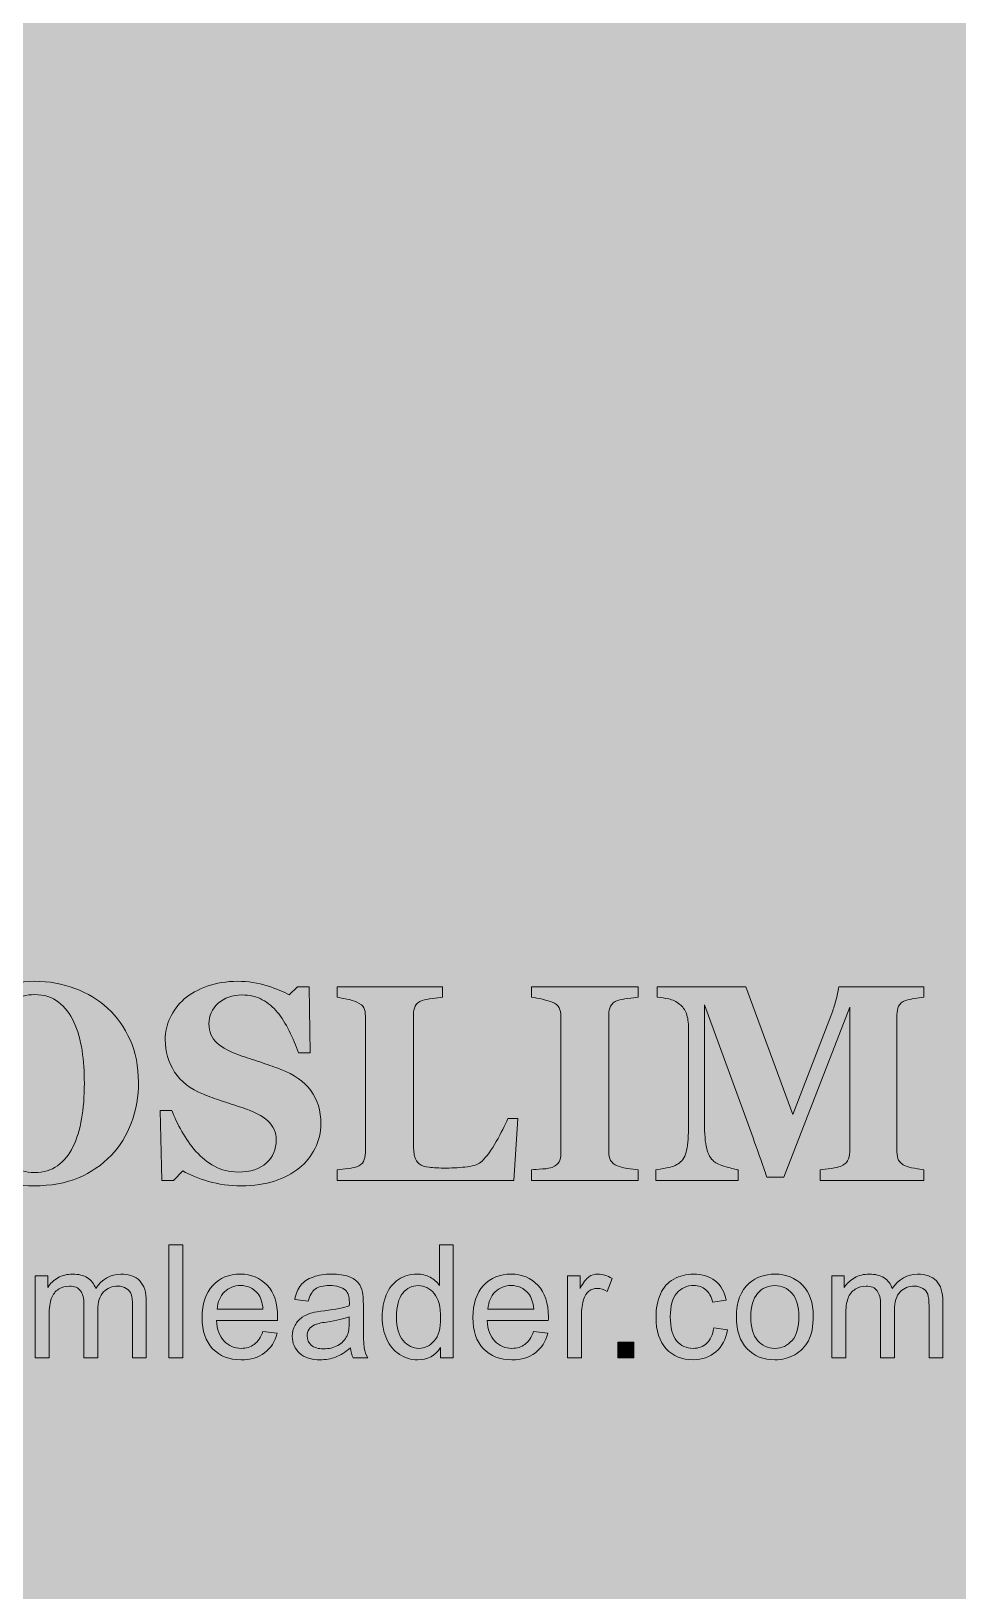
# Model space of a CAD drawing. Header units: inches. Extents: x -1481 to -429, y -1676 to -696.
# Drawn here: x -1419.31 to -1391.77, y -961.38 to -915.03 of the extents above; entities that cross this region are included whole.
import ezdxf

# ---------------------------------------------------------------- set-up
doc = ezdxf.new("R2010")
doc.units = ezdxf.units.IN
doc.header["$MEASUREMENT"] = 0
doc.layers.add('Layer 1', color=7, linetype='Continuous')

# ---------------------------------------------------------------- blocks, each defined once
blk = doc.blocks.new('block 419')
at = {"layer": 'Layer 1', "true_color": 0xffcb04}
h = blk.add_hatch(color=40, dxfattribs=at)
h.dxf.hatch_style = 2
h.paths.add_polyline_path([(-1415.219, -954.458), (-1415.219, -951.095), (-1414.806, -951.095), (-1414.806, -954.458)])
h = blk.add_hatch(color=40, dxfattribs=at)
h.dxf.hatch_style = 2
edge = h.paths.add_edge_path()
edge.add_spline(control_points=[(-1407.15, -954.458), (-1407.15, -954.458), (-1407.15, -954.15), (-1407.15, -954.15), (-1407.304, -954.392), (-1407.531, -954.513), (-1407.831, -954.513), (-1408.025, -954.513), (-1408.204, -954.459), (-1408.367, -954.352), (-1408.529, -954.245), (-1408.656, -954.095), (-1408.745, -953.904), (-1408.835, -953.712), (-1408.879, -953.491), (-1408.879, -953.242), (-1408.879, -952.999), (-1408.839, -952.778), (-1408.758, -952.58), (-1408.677, -952.382), (-1408.555, -952.231), (-1408.393, -952.125), (-1408.231, -952.02), (-1408.05, -951.967), (-1407.849, -951.967), (-1407.703, -951.967), (-1407.572, -951.998), (-1407.457, -952.06), (-1407.343, -952.122), (-1407.249, -952.202), (-1407.178, -952.302), (-1407.178, -952.302), (-1407.178, -951.095), (-1407.178, -951.095), (-1407.178, -951.095), (-1406.767, -951.095), (-1406.767, -951.095), (-1406.767, -951.095), (-1406.767, -954.458), (-1406.767, -954.458), (-1406.767, -954.458), (-1407.15, -954.458), (-1407.15, -954.458)], knot_values=[0, 0, 0, 0, 1, 1, 1, 2, 2, 2, 3, 3, 3, 4, 4, 4, 5, 5, 5, 6, 6, 6, 7, 7, 7, 8, 8, 8, 9, 9, 9, 10, 10, 10, 11, 11, 11, 12, 12, 12, 13, 13, 13, 14, 14, 14, 14], degree=3, periodic=1)
edge = h.paths.add_edge_path()
edge.add_spline(control_points=[(-1408.455, -953.242), (-1408.455, -953.554), (-1408.389, -953.787), (-1408.258, -953.941), (-1408.126, -954.096), (-1407.971, -954.173), (-1407.792, -954.173), (-1407.612, -954.173), (-1407.458, -954.099), (-1407.332, -953.952), (-1407.206, -953.804), (-1407.143, -953.579), (-1407.143, -953.277), (-1407.143, -952.943), (-1407.207, -952.698), (-1407.336, -952.542), (-1407.464, -952.387), (-1407.622, -952.308), (-1407.81, -952.308), (-1407.994, -952.308), (-1408.147, -952.384), (-1408.27, -952.533), (-1408.393, -952.683), (-1408.455, -952.919), (-1408.455, -953.242)], knot_values=[0, 0, 0, 0, 1, 1, 1, 2, 2, 2, 3, 3, 3, 4, 4, 4, 5, 5, 5, 6, 6, 6, 7, 7, 7, 8, 8, 8, 8], degree=3, periodic=1)
h = blk.add_hatch(color=40, dxfattribs=at)
h.dxf.hatch_style = 2
edge = h.paths.add_edge_path()
edge.add_spline(control_points=[(-1419.193, -954.458), (-1419.193, -954.458), (-1419.193, -952.022), (-1419.193, -952.022), (-1419.193, -952.022), (-1418.823, -952.022), (-1418.823, -952.022), (-1418.823, -952.022), (-1418.823, -952.364), (-1418.823, -952.364), (-1418.747, -952.244), (-1418.645, -952.148), (-1418.518, -952.076), (-1418.391, -952.003), (-1418.247, -951.967), (-1418.085, -951.967), (-1417.904, -951.967), (-1417.757, -952.004), (-1417.641, -952.079), (-1417.526, -952.154), (-1417.444, -952.259), (-1417.397, -952.394), (-1417.204, -952.109), (-1416.953, -951.967), (-1416.645, -951.967), (-1416.403, -951.967), (-1416.217, -952.034), (-1416.087, -952.168), (-1415.957, -952.301), (-1415.892, -952.507), (-1415.892, -952.786), (-1415.892, -952.786), (-1415.892, -954.458), (-1415.892, -954.458), (-1415.892, -954.458), (-1416.303, -954.458), (-1416.303, -954.458), (-1416.303, -954.458), (-1416.303, -952.923), (-1416.303, -952.923), (-1416.303, -952.758), (-1416.316, -952.639), (-1416.343, -952.566), (-1416.37, -952.494), (-1416.418, -952.436), (-1416.489, -952.391), (-1416.559, -952.347), (-1416.642, -952.325), (-1416.736, -952.325), (-1416.908, -952.325), (-1417.05, -952.381), (-1417.163, -952.496), (-1417.276, -952.61), (-1417.333, -952.792), (-1417.333, -953.043), (-1417.333, -953.043), (-1417.333, -954.458), (-1417.333, -954.458), (-1417.333, -954.458), (-1417.745, -954.458), (-1417.745, -954.458), (-1417.745, -954.458), (-1417.745, -952.875), (-1417.745, -952.875), (-1417.745, -952.692), (-1417.779, -952.554), (-1417.846, -952.462), (-1417.914, -952.37), (-1418.024, -952.325), (-1418.177, -952.325), (-1418.293, -952.325), (-1418.4, -952.355), (-1418.499, -952.416), (-1418.597, -952.478), (-1418.669, -952.567), (-1418.713, -952.685), (-1418.758, -952.802), (-1418.78, -952.972), (-1418.78, -953.194), (-1418.78, -953.194), (-1418.78, -954.458), (-1418.78, -954.458), (-1418.78, -954.458), (-1419.193, -954.458), (-1419.193, -954.458)], knot_values=[0, 0, 0, 0, 1, 1, 1, 2, 2, 2, 3, 3, 3, 4, 4, 4, 5, 5, 5, 6, 6, 6, 7, 7, 7, 8, 8, 8, 9, 9, 9, 10, 10, 10, 11, 11, 11, 12, 12, 12, 13, 13, 13, 14, 14, 14, 15, 15, 15, 16, 16, 16, 17, 17, 17, 18, 18, 18, 19, 19, 19, 20, 20, 20, 21, 21, 21, 22, 22, 22, 23, 23, 23, 24, 24, 24, 25, 25, 25, 26, 26, 26, 27, 27, 27, 28, 28, 28, 28], degree=3, periodic=1)
h = blk.add_hatch(color=40, dxfattribs=at)
h.dxf.hatch_style = 2
edge = h.paths.add_edge_path()
edge.add_spline(control_points=[(-1412.428, -953.673), (-1412.428, -953.673), (-1412.002, -953.726), (-1412.002, -953.726), (-1412.069, -953.975), (-1412.193, -954.168), (-1412.375, -954.306), (-1412.557, -954.444), (-1412.79, -954.513), (-1413.073, -954.513), (-1413.429, -954.513), (-1413.711, -954.403), (-1413.92, -954.183), (-1414.129, -953.964), (-1414.233, -953.656), (-1414.233, -953.26), (-1414.233, -952.851), (-1414.128, -952.533), (-1413.917, -952.306), (-1413.706, -952.08), (-1413.432, -951.967), (-1413.096, -951.967), (-1412.77, -951.967), (-1412.504, -952.078), (-1412.298, -952.299), (-1412.091, -952.521), (-1411.988, -952.833), (-1411.988, -953.235), (-1411.988, -953.26), (-1411.989, -953.296), (-1411.99, -953.345), (-1411.99, -953.345), (-1413.807, -953.345), (-1413.807, -953.345), (-1413.791, -953.613), (-1413.716, -953.818), (-1413.58, -953.96), (-1413.443, -954.102), (-1413.274, -954.173), (-1413.07, -954.173), (-1412.919, -954.173), (-1412.79, -954.133), (-1412.683, -954.054), (-1412.576, -953.975), (-1412.491, -953.847), (-1412.428, -953.673)], knot_values=[0, 0, 0, 0, 1, 1, 1, 2, 2, 2, 3, 3, 3, 4, 4, 4, 5, 5, 5, 6, 6, 6, 7, 7, 7, 8, 8, 8, 9, 9, 9, 10, 10, 10, 11, 11, 11, 12, 12, 12, 13, 13, 13, 14, 14, 14, 15, 15, 15, 15], degree=3, periodic=1)
edge = h.paths.add_edge_path()
edge.add_spline(control_points=[(-1413.784, -953.006), (-1413.784, -953.006), (-1412.424, -953.006), (-1412.424, -953.006), (-1412.442, -952.801), (-1412.494, -952.647), (-1412.58, -952.545), (-1412.711, -952.386), (-1412.882, -952.306), (-1413.091, -952.306), (-1413.281, -952.306), (-1413.44, -952.37), (-1413.569, -952.497), (-1413.698, -952.624), (-1413.77, -952.793), (-1413.784, -953.006)], knot_values=[0, 0, 0, 0, 1, 1, 1, 2, 2, 2, 3, 3, 3, 4, 4, 4, 5, 5, 5, 5], degree=3, periodic=1)
h = blk.add_hatch(color=40, dxfattribs=at)
h.dxf.hatch_style = 2
edge = h.paths.add_edge_path()
edge.add_spline(control_points=[(-1409.824, -954.157), (-1409.976, -954.287), (-1410.124, -954.379), (-1410.265, -954.432), (-1410.406, -954.486), (-1410.558, -954.513), (-1410.72, -954.513), (-1410.988, -954.513), (-1411.193, -954.447), (-1411.337, -954.317), (-1411.481, -954.186), (-1411.553, -954.019), (-1411.553, -953.815), (-1411.553, -953.696), (-1411.526, -953.587), (-1411.471, -953.488), (-1411.417, -953.39), (-1411.346, -953.311), (-1411.258, -953.251), (-1411.17, -953.191), (-1411.071, -953.146), (-1410.961, -953.116), (-1410.88, -953.094), (-1410.758, -953.074), (-1410.594, -953.054), (-1410.261, -953.014), (-1410.015, -952.967), (-1409.858, -952.912), (-1409.856, -952.855), (-1409.856, -952.819), (-1409.856, -952.804), (-1409.856, -952.636), (-1409.895, -952.517), (-1409.973, -952.448), (-1410.078, -952.355), (-1410.235, -952.308), (-1410.443, -952.308), (-1410.637, -952.308), (-1410.78, -952.343), (-1410.873, -952.411), (-1410.965, -952.479), (-1411.034, -952.599), (-1411.078, -952.772), (-1411.078, -952.772), (-1411.482, -952.717), (-1411.482, -952.717), (-1411.445, -952.544), (-1411.385, -952.405), (-1411.3, -952.298), (-1411.216, -952.192), (-1411.095, -952.11), (-1410.936, -952.053), (-1410.777, -951.996), (-1410.593, -951.967), (-1410.383, -951.967), (-1410.175, -951.967), (-1410.006, -951.991), (-1409.876, -952.04), (-1409.746, -952.089), (-1409.651, -952.151), (-1409.59, -952.225), (-1409.528, -952.299), (-1409.486, -952.393), (-1409.461, -952.506), (-1409.447, -952.576), (-1409.44, -952.703), (-1409.44, -952.887), (-1409.44, -952.887), (-1409.44, -953.437), (-1409.44, -953.437), (-1409.44, -953.821), (-1409.432, -954.063), (-1409.414, -954.165), (-1409.397, -954.267), (-1409.362, -954.364), (-1409.31, -954.458), (-1409.31, -954.458), (-1409.741, -954.458), (-1409.741, -954.458), (-1409.784, -954.372), (-1409.811, -954.272), (-1409.824, -954.157)], knot_values=[0, 0, 0, 0, 1, 1, 1, 2, 2, 2, 3, 3, 3, 4, 4, 4, 5, 5, 5, 6, 6, 6, 7, 7, 7, 8, 8, 8, 9, 9, 9, 10, 10, 10, 11, 11, 11, 12, 12, 12, 13, 13, 13, 14, 14, 14, 15, 15, 15, 16, 16, 16, 17, 17, 17, 18, 18, 18, 19, 19, 19, 20, 20, 20, 21, 21, 21, 22, 22, 22, 23, 23, 23, 24, 24, 24, 25, 25, 25, 26, 26, 26, 27, 27, 27, 27], degree=3, periodic=1)
edge = h.paths.add_edge_path()
edge.add_spline(control_points=[(-1409.858, -953.235), (-1410.008, -953.296), (-1410.233, -953.348), (-1410.532, -953.391), (-1410.702, -953.415), (-1410.822, -953.443), (-1410.892, -953.474), (-1410.963, -953.504), (-1411.017, -953.549), (-1411.055, -953.608), (-1411.093, -953.667), (-1411.112, -953.732), (-1411.112, -953.804), (-1411.112, -953.914), (-1411.071, -954.006), (-1410.987, -954.079), (-1410.904, -954.153), (-1410.782, -954.189), (-1410.622, -954.189), (-1410.463, -954.189), (-1410.321, -954.154), (-1410.197, -954.085), (-1410.073, -954.015), (-1409.982, -953.92), (-1409.924, -953.799), (-1409.88, -953.706), (-1409.858, -953.568), (-1409.858, -953.386), (-1409.858, -953.386), (-1409.858, -953.235), (-1409.858, -953.235)], knot_values=[0, 0, 0, 0, 1, 1, 1, 2, 2, 2, 3, 3, 3, 4, 4, 4, 5, 5, 5, 6, 6, 6, 7, 7, 7, 8, 8, 8, 9, 9, 9, 10, 10, 10, 10], degree=3, periodic=1)
h = blk.add_hatch(color=40, dxfattribs=at)
h.dxf.hatch_style = 2
edge = h.paths.add_edge_path()
edge.add_spline(control_points=[(-1404.38, -953.673), (-1404.38, -953.673), (-1403.953, -953.726), (-1403.953, -953.726), (-1404.021, -953.975), (-1404.145, -954.168), (-1404.327, -954.306), (-1404.509, -954.444), (-1404.742, -954.513), (-1405.025, -954.513), (-1405.381, -954.513), (-1405.663, -954.403), (-1405.872, -954.183), (-1406.081, -953.964), (-1406.185, -953.656), (-1406.185, -953.26), (-1406.185, -952.851), (-1406.08, -952.533), (-1405.869, -952.306), (-1405.658, -952.08), (-1405.384, -951.967), (-1405.047, -951.967), (-1404.722, -951.967), (-1404.456, -952.078), (-1404.249, -952.299), (-1404.043, -952.521), (-1403.94, -952.833), (-1403.94, -953.235), (-1403.94, -953.26), (-1403.941, -953.296), (-1403.942, -953.345), (-1403.942, -953.345), (-1405.758, -953.345), (-1405.758, -953.345), (-1405.743, -953.613), (-1405.668, -953.818), (-1405.531, -953.96), (-1405.395, -954.102), (-1405.226, -954.173), (-1405.022, -954.173), (-1404.871, -954.173), (-1404.742, -954.133), (-1404.635, -954.054), (-1404.528, -953.975), (-1404.443, -953.847), (-1404.38, -953.673)], knot_values=[0, 0, 0, 0, 1, 1, 1, 2, 2, 2, 3, 3, 3, 4, 4, 4, 5, 5, 5, 6, 6, 6, 7, 7, 7, 8, 8, 8, 9, 9, 9, 10, 10, 10, 11, 11, 11, 12, 12, 12, 13, 13, 13, 14, 14, 14, 15, 15, 15, 15], degree=3, periodic=1)
edge = h.paths.add_edge_path()
edge.add_spline(control_points=[(-1405.736, -953.006), (-1405.736, -953.006), (-1404.376, -953.006), (-1404.376, -953.006), (-1404.394, -952.801), (-1404.446, -952.647), (-1404.531, -952.545), (-1404.663, -952.386), (-1404.833, -952.306), (-1405.043, -952.306), (-1405.232, -952.306), (-1405.392, -952.37), (-1405.521, -952.497), (-1405.65, -952.624), (-1405.722, -952.793), (-1405.736, -953.006)], knot_values=[0, 0, 0, 0, 1, 1, 1, 2, 2, 2, 3, 3, 3, 4, 4, 4, 5, 5, 5, 5], degree=3, periodic=1)
h = blk.add_hatch(color=40, dxfattribs=at)
h.dxf.hatch_style = 2
edge = h.paths.add_edge_path()
edge.add_spline(control_points=[(-1403.369, -954.458), (-1403.369, -954.458), (-1403.369, -952.022), (-1403.369, -952.022), (-1403.369, -952.022), (-1402.998, -952.022), (-1402.998, -952.022), (-1402.998, -952.022), (-1402.998, -952.391), (-1402.998, -952.391), (-1402.903, -952.218), (-1402.816, -952.105), (-1402.735, -952.049), (-1402.655, -951.994), (-1402.567, -951.967), (-1402.47, -951.967), (-1402.331, -951.967), (-1402.19, -952.011), (-1402.046, -952.1), (-1402.046, -952.1), (-1402.188, -952.483), (-1402.188, -952.483), (-1402.289, -952.423), (-1402.39, -952.394), (-1402.491, -952.394), (-1402.581, -952.394), (-1402.662, -952.42), (-1402.734, -952.475), (-1402.806, -952.529), (-1402.857, -952.604), (-1402.888, -952.701), (-1402.934, -952.848), (-1402.957, -953.008), (-1402.957, -953.182), (-1402.957, -953.182), (-1402.957, -954.458), (-1402.957, -954.458), (-1402.957, -954.458), (-1403.369, -954.458), (-1403.369, -954.458)], knot_values=[0, 0, 0, 0, 1, 1, 1, 2, 2, 2, 3, 3, 3, 4, 4, 4, 5, 5, 5, 6, 6, 6, 7, 7, 7, 8, 8, 8, 9, 9, 9, 10, 10, 10, 11, 11, 11, 12, 12, 12, 13, 13, 13, 13], degree=3, periodic=1)
h = blk.add_hatch(color=40, dxfattribs=at)
h.dxf.hatch_style = 2
edge = h.paths.add_edge_path()
edge.add_spline(control_points=[(-1399.025, -953.565), (-1399.025, -953.565), (-1398.619, -953.618), (-1398.619, -953.618), (-1398.663, -953.898), (-1398.777, -954.117), (-1398.959, -954.275), (-1399.142, -954.433), (-1399.366, -954.513), (-1399.632, -954.513), (-1399.966, -954.513), (-1400.234, -954.404), (-1400.436, -954.186), (-1400.639, -953.968), (-1400.74, -953.655), (-1400.74, -953.249), (-1400.74, -952.986), (-1400.697, -952.756), (-1400.609, -952.559), (-1400.522, -952.361), (-1400.39, -952.213), (-1400.211, -952.115), (-1400.033, -952.016), (-1399.84, -951.967), (-1399.63, -951.967), (-1399.366, -951.967), (-1399.149, -952.034), (-1398.981, -952.168), (-1398.813, -952.301), (-1398.705, -952.491), (-1398.658, -952.737), (-1398.658, -952.737), (-1399.059, -952.799), (-1399.059, -952.799), (-1399.097, -952.636), (-1399.165, -952.513), (-1399.262, -952.43), (-1399.359, -952.347), (-1399.476, -952.306), (-1399.614, -952.306), (-1399.822, -952.306), (-1399.991, -952.381), (-1400.121, -952.53), (-1400.251, -952.679), (-1400.316, -952.915), (-1400.316, -953.237), (-1400.316, -953.565), (-1400.253, -953.802), (-1400.128, -953.951), (-1400.002, -954.099), (-1399.839, -954.173), (-1399.637, -954.173), (-1399.475, -954.173), (-1399.34, -954.123), (-1399.231, -954.024), (-1399.122, -953.925), (-1399.054, -953.772), (-1399.025, -953.565)], knot_values=[0, 0, 0, 0, 1, 1, 1, 2, 2, 2, 3, 3, 3, 4, 4, 4, 5, 5, 5, 6, 6, 6, 7, 7, 7, 8, 8, 8, 9, 9, 9, 10, 10, 10, 11, 11, 11, 12, 12, 12, 13, 13, 13, 14, 14, 14, 15, 15, 15, 16, 16, 16, 17, 17, 17, 18, 18, 18, 19, 19, 19, 19], degree=3, periodic=1)
h = blk.add_hatch(color=40, dxfattribs=at)
h.dxf.hatch_style = 2
edge = h.paths.add_edge_path()
edge.add_spline(control_points=[(-1398.349, -953.24), (-1398.349, -952.789), (-1398.223, -952.455), (-1397.973, -952.237), (-1397.763, -952.057), (-1397.508, -951.967), (-1397.207, -951.967), (-1396.872, -951.967), (-1396.598, -952.077), (-1396.385, -952.296), (-1396.173, -952.516), (-1396.067, -952.818), (-1396.067, -953.205), (-1396.067, -953.519), (-1396.114, -953.765), (-1396.208, -953.945), (-1396.302, -954.125), (-1396.439, -954.264), (-1396.618, -954.363), (-1396.798, -954.463), (-1396.994, -954.513), (-1397.207, -954.513), (-1397.548, -954.513), (-1397.823, -954.403), (-1398.033, -954.185), (-1398.244, -953.966), (-1398.349, -953.651), (-1398.349, -953.24)], knot_values=[0, 0, 0, 0, 1, 1, 1, 2, 2, 2, 3, 3, 3, 4, 4, 4, 5, 5, 5, 6, 6, 6, 7, 7, 7, 8, 8, 8, 9, 9, 9, 9], degree=3, periodic=1)
edge = h.paths.add_edge_path()
edge.add_spline(control_points=[(-1397.924, -953.24), (-1397.924, -953.551), (-1397.856, -953.785), (-1397.72, -953.94), (-1397.584, -954.095), (-1397.413, -954.173), (-1397.207, -954.173), (-1397.002, -954.173), (-1396.831, -954.095), (-1396.695, -953.939), (-1396.559, -953.783), (-1396.491, -953.546), (-1396.491, -953.226), (-1396.491, -952.925), (-1396.559, -952.696), (-1396.696, -952.541), (-1396.833, -952.386), (-1397.003, -952.308), (-1397.207, -952.308), (-1397.413, -952.308), (-1397.584, -952.386), (-1397.72, -952.54), (-1397.856, -952.695), (-1397.924, -952.928), (-1397.924, -953.24)], knot_values=[0, 0, 0, 0, 1, 1, 1, 2, 2, 2, 3, 3, 3, 4, 4, 4, 5, 5, 5, 6, 6, 6, 7, 7, 7, 8, 8, 8, 8], degree=3, periodic=1)
h = blk.add_hatch(color=40, dxfattribs=at)
h.dxf.hatch_style = 2
edge = h.paths.add_edge_path()
edge.add_spline(control_points=[(-1395.512, -954.458), (-1395.512, -954.458), (-1395.512, -952.022), (-1395.512, -952.022), (-1395.512, -952.022), (-1395.143, -952.022), (-1395.143, -952.022), (-1395.143, -952.022), (-1395.143, -952.364), (-1395.143, -952.364), (-1395.067, -952.244), (-1394.965, -952.148), (-1394.838, -952.076), (-1394.711, -952.003), (-1394.567, -951.967), (-1394.405, -951.967), (-1394.224, -951.967), (-1394.076, -952.004), (-1393.961, -952.079), (-1393.845, -952.154), (-1393.764, -952.259), (-1393.717, -952.394), (-1393.524, -952.109), (-1393.273, -951.967), (-1392.964, -951.967), (-1392.723, -951.967), (-1392.537, -952.034), (-1392.407, -952.168), (-1392.277, -952.301), (-1392.212, -952.507), (-1392.212, -952.786), (-1392.212, -952.786), (-1392.212, -954.458), (-1392.212, -954.458), (-1392.212, -954.458), (-1392.623, -954.458), (-1392.623, -954.458), (-1392.623, -954.458), (-1392.623, -952.923), (-1392.623, -952.923), (-1392.623, -952.758), (-1392.636, -952.639), (-1392.663, -952.566), (-1392.689, -952.494), (-1392.738, -952.436), (-1392.808, -952.391), (-1392.879, -952.347), (-1392.961, -952.325), (-1393.056, -952.325), (-1393.227, -952.325), (-1393.37, -952.381), (-1393.483, -952.496), (-1393.596, -952.61), (-1393.652, -952.792), (-1393.652, -953.043), (-1393.652, -953.043), (-1393.652, -954.458), (-1393.652, -954.458), (-1393.652, -954.458), (-1394.065, -954.458), (-1394.065, -954.458), (-1394.065, -954.458), (-1394.065, -952.875), (-1394.065, -952.875), (-1394.065, -952.692), (-1394.099, -952.554), (-1394.166, -952.462), (-1394.233, -952.37), (-1394.343, -952.325), (-1394.496, -952.325), (-1394.613, -952.325), (-1394.72, -952.355), (-1394.819, -952.416), (-1394.917, -952.478), (-1394.989, -952.567), (-1395.033, -952.685), (-1395.077, -952.802), (-1395.1, -952.972), (-1395.1, -953.194), (-1395.1, -953.194), (-1395.1, -954.458), (-1395.1, -954.458), (-1395.1, -954.458), (-1395.512, -954.458), (-1395.512, -954.458)], knot_values=[0, 0, 0, 0, 1, 1, 1, 2, 2, 2, 3, 3, 3, 4, 4, 4, 5, 5, 5, 6, 6, 6, 7, 7, 7, 8, 8, 8, 9, 9, 9, 10, 10, 10, 11, 11, 11, 12, 12, 12, 13, 13, 13, 14, 14, 14, 15, 15, 15, 16, 16, 16, 17, 17, 17, 18, 18, 18, 19, 19, 19, 20, 20, 20, 21, 21, 21, 22, 22, 22, 23, 23, 23, 24, 24, 24, 25, 25, 25, 26, 26, 26, 27, 27, 27, 28, 28, 28, 28], degree=3, periodic=1)
h = blk.add_hatch(color=40, dxfattribs=at)
h.dxf.hatch_style = 2
h.paths.add_polyline_path([(-1401.872, -954.458), (-1401.872, -953.987), (-1401.402, -953.987), (-1401.402, -954.458)])
at = {"layer": 'Layer 1', "lineweight": 0}
for points in [[(-1415.219, -954.458), (-1415.219, -951.095), (-1414.806, -951.095), (-1414.806, -954.458), (-1415.219, -954.458)], [(-1401.872, -954.458), (-1401.872, -953.987), (-1401.402, -953.987), (-1401.402, -954.458), (-1401.872, -954.458)]]:
    blk.add_lwpolyline(points, dxfattribs=at)
for points, knots in [([(-1407.15, -954.458), (-1407.15, -954.458), (-1407.15, -954.15), (-1407.15, -954.15), (-1407.304, -954.392), (-1407.531, -954.513), (-1407.831, -954.513), (-1408.025, -954.513), (-1408.204, -954.459), (-1408.367, -954.352), (-1408.529, -954.245), (-1408.656, -954.095), (-1408.745, -953.904), (-1408.835, -953.712), (-1408.879, -953.491), (-1408.879, -953.242), (-1408.879, -952.999), (-1408.839, -952.778), (-1408.758, -952.58), (-1408.677, -952.382), (-1408.555, -952.231), (-1408.393, -952.125), (-1408.231, -952.02), (-1408.05, -951.967), (-1407.849, -951.967), (-1407.703, -951.967), (-1407.572, -951.998), (-1407.457, -952.06), (-1407.343, -952.122), (-1407.249, -952.202), (-1407.178, -952.302), (-1407.178, -952.302), (-1407.178, -951.095), (-1407.178, -951.095), (-1407.178, -951.095), (-1406.767, -951.095), (-1406.767, -951.095), (-1406.767, -951.095), (-1406.767, -954.458), (-1406.767, -954.458), (-1406.767, -954.458), (-1407.15, -954.458), (-1407.15, -954.458)], [0, 0, 0, 0, 1, 1, 1, 2, 2, 2, 3, 3, 3, 4, 4, 4, 5, 5, 5, 6, 6, 6, 7, 7, 7, 8, 8, 8, 9, 9, 9, 10, 10, 10, 11, 11, 11, 12, 12, 12, 13, 13, 13, 14, 14, 14, 14]), ([(-1419.193, -954.458), (-1419.193, -954.458), (-1419.193, -952.022), (-1419.193, -952.022), (-1419.193, -952.022), (-1418.823, -952.022), (-1418.823, -952.022), (-1418.823, -952.022), (-1418.823, -952.364), (-1418.823, -952.364), (-1418.747, -952.244), (-1418.645, -952.148), (-1418.518, -952.076), (-1418.391, -952.003), (-1418.247, -951.967), (-1418.085, -951.967), (-1417.904, -951.967), (-1417.757, -952.004), (-1417.641, -952.079), (-1417.526, -952.154), (-1417.444, -952.259), (-1417.397, -952.394), (-1417.204, -952.109), (-1416.953, -951.967), (-1416.645, -951.967), (-1416.403, -951.967), (-1416.217, -952.034), (-1416.087, -952.168), (-1415.957, -952.301), (-1415.892, -952.507), (-1415.892, -952.786), (-1415.892, -952.786), (-1415.892, -954.458), (-1415.892, -954.458), (-1415.892, -954.458), (-1416.303, -954.458), (-1416.303, -954.458), (-1416.303, -954.458), (-1416.303, -952.923), (-1416.303, -952.923), (-1416.303, -952.758), (-1416.316, -952.639), (-1416.343, -952.566), (-1416.37, -952.494), (-1416.418, -952.436), (-1416.489, -952.391), (-1416.559, -952.347), (-1416.642, -952.325), (-1416.736, -952.325), (-1416.908, -952.325), (-1417.05, -952.381), (-1417.163, -952.496), (-1417.276, -952.61), (-1417.333, -952.792), (-1417.333, -953.043), (-1417.333, -953.043), (-1417.333, -954.458), (-1417.333, -954.458), (-1417.333, -954.458), (-1417.745, -954.458), (-1417.745, -954.458), (-1417.745, -954.458), (-1417.745, -952.875), (-1417.745, -952.875), (-1417.745, -952.692), (-1417.779, -952.554), (-1417.846, -952.462), (-1417.914, -952.37), (-1418.024, -952.325), (-1418.177, -952.325), (-1418.293, -952.325), (-1418.4, -952.355), (-1418.499, -952.416), (-1418.597, -952.478), (-1418.669, -952.567), (-1418.713, -952.685), (-1418.758, -952.802), (-1418.78, -952.972), (-1418.78, -953.194), (-1418.78, -953.194), (-1418.78, -954.458), (-1418.78, -954.458), (-1418.78, -954.458), (-1419.193, -954.458), (-1419.193, -954.458)], [0, 0, 0, 0, 1, 1, 1, 2, 2, 2, 3, 3, 3, 4, 4, 4, 5, 5, 5, 6, 6, 6, 7, 7, 7, 8, 8, 8, 9, 9, 9, 10, 10, 10, 11, 11, 11, 12, 12, 12, 13, 13, 13, 14, 14, 14, 15, 15, 15, 16, 16, 16, 17, 17, 17, 18, 18, 18, 19, 19, 19, 20, 20, 20, 21, 21, 21, 22, 22, 22, 23, 23, 23, 24, 24, 24, 25, 25, 25, 26, 26, 26, 27, 27, 27, 28, 28, 28, 28]), ([(-1412.428, -953.673), (-1412.428, -953.673), (-1412.002, -953.726), (-1412.002, -953.726), (-1412.069, -953.975), (-1412.193, -954.168), (-1412.375, -954.306), (-1412.557, -954.444), (-1412.79, -954.513), (-1413.073, -954.513), (-1413.429, -954.513), (-1413.711, -954.403), (-1413.92, -954.183), (-1414.129, -953.964), (-1414.233, -953.656), (-1414.233, -953.26), (-1414.233, -952.851), (-1414.128, -952.533), (-1413.917, -952.306), (-1413.706, -952.08), (-1413.432, -951.967), (-1413.096, -951.967), (-1412.77, -951.967), (-1412.504, -952.078), (-1412.298, -952.299), (-1412.091, -952.521), (-1411.988, -952.833), (-1411.988, -953.235), (-1411.988, -953.26), (-1411.989, -953.296), (-1411.99, -953.345), (-1411.99, -953.345), (-1413.807, -953.345), (-1413.807, -953.345), (-1413.791, -953.613), (-1413.716, -953.818), (-1413.58, -953.96), (-1413.443, -954.102), (-1413.274, -954.173), (-1413.07, -954.173), (-1412.919, -954.173), (-1412.79, -954.133), (-1412.683, -954.054), (-1412.576, -953.975), (-1412.491, -953.847), (-1412.428, -953.673)], [0, 0, 0, 0, 1, 1, 1, 2, 2, 2, 3, 3, 3, 4, 4, 4, 5, 5, 5, 6, 6, 6, 7, 7, 7, 8, 8, 8, 9, 9, 9, 10, 10, 10, 11, 11, 11, 12, 12, 12, 13, 13, 13, 14, 14, 14, 15, 15, 15, 15]), ([(-1409.824, -954.157), (-1409.976, -954.287), (-1410.124, -954.379), (-1410.265, -954.432), (-1410.406, -954.486), (-1410.558, -954.513), (-1410.72, -954.513), (-1410.988, -954.513), (-1411.193, -954.447), (-1411.337, -954.317), (-1411.481, -954.186), (-1411.553, -954.019), (-1411.553, -953.815), (-1411.553, -953.696), (-1411.526, -953.587), (-1411.471, -953.488), (-1411.417, -953.39), (-1411.346, -953.311), (-1411.258, -953.251), (-1411.17, -953.191), (-1411.071, -953.146), (-1410.961, -953.116), (-1410.88, -953.094), (-1410.758, -953.074), (-1410.594, -953.054), (-1410.261, -953.014), (-1410.015, -952.967), (-1409.858, -952.912), (-1409.856, -952.855), (-1409.856, -952.819), (-1409.856, -952.804), (-1409.856, -952.636), (-1409.895, -952.517), (-1409.973, -952.448), (-1410.078, -952.355), (-1410.235, -952.308), (-1410.443, -952.308), (-1410.637, -952.308), (-1410.78, -952.343), (-1410.873, -952.411), (-1410.965, -952.479), (-1411.034, -952.599), (-1411.078, -952.772), (-1411.078, -952.772), (-1411.482, -952.717), (-1411.482, -952.717), (-1411.445, -952.544), (-1411.385, -952.405), (-1411.3, -952.298), (-1411.216, -952.192), (-1411.095, -952.11), (-1410.936, -952.053), (-1410.777, -951.996), (-1410.593, -951.967), (-1410.383, -951.967), (-1410.175, -951.967), (-1410.006, -951.991), (-1409.876, -952.04), (-1409.746, -952.089), (-1409.651, -952.151), (-1409.59, -952.225), (-1409.528, -952.299), (-1409.486, -952.393), (-1409.461, -952.506), (-1409.447, -952.576), (-1409.44, -952.703), (-1409.44, -952.887), (-1409.44, -952.887), (-1409.44, -953.437), (-1409.44, -953.437), (-1409.44, -953.821), (-1409.432, -954.063), (-1409.414, -954.165), (-1409.397, -954.267), (-1409.362, -954.364), (-1409.31, -954.458), (-1409.31, -954.458), (-1409.741, -954.458), (-1409.741, -954.458), (-1409.784, -954.372), (-1409.811, -954.272), (-1409.824, -954.157)], [0, 0, 0, 0, 1, 1, 1, 2, 2, 2, 3, 3, 3, 4, 4, 4, 5, 5, 5, 6, 6, 6, 7, 7, 7, 8, 8, 8, 9, 9, 9, 10, 10, 10, 11, 11, 11, 12, 12, 12, 13, 13, 13, 14, 14, 14, 15, 15, 15, 16, 16, 16, 17, 17, 17, 18, 18, 18, 19, 19, 19, 20, 20, 20, 21, 21, 21, 22, 22, 22, 23, 23, 23, 24, 24, 24, 25, 25, 25, 26, 26, 26, 27, 27, 27, 27]), ([(-1404.38, -953.673), (-1404.38, -953.673), (-1403.953, -953.726), (-1403.953, -953.726), (-1404.021, -953.975), (-1404.145, -954.168), (-1404.327, -954.306), (-1404.509, -954.444), (-1404.742, -954.513), (-1405.025, -954.513), (-1405.381, -954.513), (-1405.663, -954.403), (-1405.872, -954.183), (-1406.081, -953.964), (-1406.185, -953.656), (-1406.185, -953.26), (-1406.185, -952.851), (-1406.08, -952.533), (-1405.869, -952.306), (-1405.658, -952.08), (-1405.384, -951.967), (-1405.047, -951.967), (-1404.722, -951.967), (-1404.456, -952.078), (-1404.249, -952.299), (-1404.043, -952.521), (-1403.94, -952.833), (-1403.94, -953.235), (-1403.94, -953.26), (-1403.941, -953.296), (-1403.942, -953.345), (-1403.942, -953.345), (-1405.758, -953.345), (-1405.758, -953.345), (-1405.743, -953.613), (-1405.668, -953.818), (-1405.531, -953.96), (-1405.395, -954.102), (-1405.226, -954.173), (-1405.022, -954.173), (-1404.871, -954.173), (-1404.742, -954.133), (-1404.635, -954.054), (-1404.528, -953.975), (-1404.443, -953.847), (-1404.38, -953.673)], [0, 0, 0, 0, 1, 1, 1, 2, 2, 2, 3, 3, 3, 4, 4, 4, 5, 5, 5, 6, 6, 6, 7, 7, 7, 8, 8, 8, 9, 9, 9, 10, 10, 10, 11, 11, 11, 12, 12, 12, 13, 13, 13, 14, 14, 14, 15, 15, 15, 15]), ([(-1403.369, -954.458), (-1403.369, -954.458), (-1403.369, -952.022), (-1403.369, -952.022), (-1403.369, -952.022), (-1402.998, -952.022), (-1402.998, -952.022), (-1402.998, -952.022), (-1402.998, -952.391), (-1402.998, -952.391), (-1402.903, -952.218), (-1402.816, -952.105), (-1402.735, -952.049), (-1402.655, -951.994), (-1402.567, -951.967), (-1402.47, -951.967), (-1402.331, -951.967), (-1402.19, -952.011), (-1402.046, -952.1), (-1402.046, -952.1), (-1402.188, -952.483), (-1402.188, -952.483), (-1402.289, -952.423), (-1402.39, -952.394), (-1402.491, -952.394), (-1402.581, -952.394), (-1402.662, -952.42), (-1402.734, -952.475), (-1402.806, -952.529), (-1402.857, -952.604), (-1402.888, -952.701), (-1402.934, -952.848), (-1402.957, -953.008), (-1402.957, -953.182), (-1402.957, -953.182), (-1402.957, -954.458), (-1402.957, -954.458), (-1402.957, -954.458), (-1403.369, -954.458), (-1403.369, -954.458)], [0, 0, 0, 0, 1, 1, 1, 2, 2, 2, 3, 3, 3, 4, 4, 4, 5, 5, 5, 6, 6, 6, 7, 7, 7, 8, 8, 8, 9, 9, 9, 10, 10, 10, 11, 11, 11, 12, 12, 12, 13, 13, 13, 13]), ([(-1399.025, -953.565), (-1399.025, -953.565), (-1398.619, -953.618), (-1398.619, -953.618), (-1398.663, -953.898), (-1398.777, -954.117), (-1398.959, -954.275), (-1399.142, -954.433), (-1399.366, -954.513), (-1399.632, -954.513), (-1399.966, -954.513), (-1400.234, -954.404), (-1400.436, -954.186), (-1400.639, -953.968), (-1400.74, -953.655), (-1400.74, -953.249), (-1400.74, -952.986), (-1400.697, -952.756), (-1400.609, -952.559), (-1400.522, -952.361), (-1400.39, -952.213), (-1400.211, -952.115), (-1400.033, -952.016), (-1399.84, -951.967), (-1399.63, -951.967), (-1399.366, -951.967), (-1399.149, -952.034), (-1398.981, -952.168), (-1398.813, -952.301), (-1398.705, -952.491), (-1398.658, -952.737), (-1398.658, -952.737), (-1399.059, -952.799), (-1399.059, -952.799), (-1399.097, -952.636), (-1399.165, -952.513), (-1399.262, -952.43), (-1399.359, -952.347), (-1399.476, -952.306), (-1399.614, -952.306), (-1399.822, -952.306), (-1399.991, -952.381), (-1400.121, -952.53), (-1400.251, -952.679), (-1400.316, -952.915), (-1400.316, -953.237), (-1400.316, -953.565), (-1400.253, -953.802), (-1400.128, -953.951), (-1400.002, -954.099), (-1399.839, -954.173), (-1399.637, -954.173), (-1399.475, -954.173), (-1399.34, -954.123), (-1399.231, -954.024), (-1399.122, -953.925), (-1399.054, -953.772), (-1399.025, -953.565)], [0, 0, 0, 0, 1, 1, 1, 2, 2, 2, 3, 3, 3, 4, 4, 4, 5, 5, 5, 6, 6, 6, 7, 7, 7, 8, 8, 8, 9, 9, 9, 10, 10, 10, 11, 11, 11, 12, 12, 12, 13, 13, 13, 14, 14, 14, 15, 15, 15, 16, 16, 16, 17, 17, 17, 18, 18, 18, 19, 19, 19, 19]), ([(-1398.349, -953.24), (-1398.349, -952.789), (-1398.223, -952.455), (-1397.973, -952.237), (-1397.763, -952.057), (-1397.508, -951.967), (-1397.207, -951.967), (-1396.872, -951.967), (-1396.598, -952.077), (-1396.385, -952.296), (-1396.173, -952.516), (-1396.067, -952.818), (-1396.067, -953.205), (-1396.067, -953.519), (-1396.114, -953.765), (-1396.208, -953.945), (-1396.302, -954.125), (-1396.439, -954.264), (-1396.618, -954.363), (-1396.798, -954.463), (-1396.994, -954.513), (-1397.207, -954.513), (-1397.548, -954.513), (-1397.823, -954.403), (-1398.033, -954.185), (-1398.244, -953.966), (-1398.349, -953.651), (-1398.349, -953.24)], [0, 0, 0, 0, 1, 1, 1, 2, 2, 2, 3, 3, 3, 4, 4, 4, 5, 5, 5, 6, 6, 6, 7, 7, 7, 8, 8, 8, 9, 9, 9, 9]), ([(-1395.512, -954.458), (-1395.512, -954.458), (-1395.512, -952.022), (-1395.512, -952.022), (-1395.512, -952.022), (-1395.143, -952.022), (-1395.143, -952.022), (-1395.143, -952.022), (-1395.143, -952.364), (-1395.143, -952.364), (-1395.067, -952.244), (-1394.965, -952.148), (-1394.838, -952.076), (-1394.711, -952.003), (-1394.567, -951.967), (-1394.405, -951.967), (-1394.224, -951.967), (-1394.076, -952.004), (-1393.961, -952.079), (-1393.845, -952.154), (-1393.764, -952.259), (-1393.717, -952.394), (-1393.524, -952.109), (-1393.273, -951.967), (-1392.964, -951.967), (-1392.723, -951.967), (-1392.537, -952.034), (-1392.407, -952.168), (-1392.277, -952.301), (-1392.212, -952.507), (-1392.212, -952.786), (-1392.212, -952.786), (-1392.212, -954.458), (-1392.212, -954.458), (-1392.212, -954.458), (-1392.623, -954.458), (-1392.623, -954.458), (-1392.623, -954.458), (-1392.623, -952.923), (-1392.623, -952.923), (-1392.623, -952.758), (-1392.636, -952.639), (-1392.663, -952.566), (-1392.689, -952.494), (-1392.738, -952.436), (-1392.808, -952.391), (-1392.879, -952.347), (-1392.961, -952.325), (-1393.056, -952.325), (-1393.227, -952.325), (-1393.37, -952.381), (-1393.483, -952.496), (-1393.596, -952.61), (-1393.652, -952.792), (-1393.652, -953.043), (-1393.652, -953.043), (-1393.652, -954.458), (-1393.652, -954.458), (-1393.652, -954.458), (-1394.065, -954.458), (-1394.065, -954.458), (-1394.065, -954.458), (-1394.065, -952.875), (-1394.065, -952.875), (-1394.065, -952.692), (-1394.099, -952.554), (-1394.166, -952.462), (-1394.233, -952.37), (-1394.343, -952.325), (-1394.496, -952.325), (-1394.613, -952.325), (-1394.72, -952.355), (-1394.819, -952.416), (-1394.917, -952.478), (-1394.989, -952.567), (-1395.033, -952.685), (-1395.077, -952.802), (-1395.1, -952.972), (-1395.1, -953.194), (-1395.1, -953.194), (-1395.1, -954.458), (-1395.1, -954.458), (-1395.1, -954.458), (-1395.512, -954.458), (-1395.512, -954.458)], [0, 0, 0, 0, 1, 1, 1, 2, 2, 2, 3, 3, 3, 4, 4, 4, 5, 5, 5, 6, 6, 6, 7, 7, 7, 8, 8, 8, 9, 9, 9, 10, 10, 10, 11, 11, 11, 12, 12, 12, 13, 13, 13, 14, 14, 14, 15, 15, 15, 16, 16, 16, 17, 17, 17, 18, 18, 18, 19, 19, 19, 20, 20, 20, 21, 21, 21, 22, 22, 22, 23, 23, 23, 24, 24, 24, 25, 25, 25, 26, 26, 26, 27, 27, 27, 28, 28, 28, 28]), ([(-1413.784, -953.006), (-1413.784, -953.006), (-1412.424, -953.006), (-1412.424, -953.006), (-1412.442, -952.801), (-1412.494, -952.647), (-1412.58, -952.545), (-1412.711, -952.386), (-1412.882, -952.306), (-1413.091, -952.306), (-1413.281, -952.306), (-1413.44, -952.37), (-1413.569, -952.497), (-1413.698, -952.624), (-1413.77, -952.793), (-1413.784, -953.006)], [0, 0, 0, 0, 1, 1, 1, 2, 2, 2, 3, 3, 3, 4, 4, 4, 5, 5, 5, 5]), ([(-1408.455, -953.242), (-1408.455, -953.554), (-1408.389, -953.787), (-1408.258, -953.941), (-1408.126, -954.096), (-1407.971, -954.173), (-1407.792, -954.173), (-1407.612, -954.173), (-1407.458, -954.099), (-1407.332, -953.952), (-1407.206, -953.804), (-1407.143, -953.579), (-1407.143, -953.277), (-1407.143, -952.943), (-1407.207, -952.698), (-1407.336, -952.542), (-1407.464, -952.387), (-1407.622, -952.308), (-1407.81, -952.308), (-1407.994, -952.308), (-1408.147, -952.384), (-1408.27, -952.533), (-1408.393, -952.683), (-1408.455, -952.919), (-1408.455, -953.242)], [0, 0, 0, 0, 1, 1, 1, 2, 2, 2, 3, 3, 3, 4, 4, 4, 5, 5, 5, 6, 6, 6, 7, 7, 7, 8, 8, 8, 8]), ([(-1405.736, -953.006), (-1405.736, -953.006), (-1404.376, -953.006), (-1404.376, -953.006), (-1404.394, -952.801), (-1404.446, -952.647), (-1404.531, -952.545), (-1404.663, -952.386), (-1404.833, -952.306), (-1405.043, -952.306), (-1405.232, -952.306), (-1405.392, -952.37), (-1405.521, -952.497), (-1405.65, -952.624), (-1405.722, -952.793), (-1405.736, -953.006)], [0, 0, 0, 0, 1, 1, 1, 2, 2, 2, 3, 3, 3, 4, 4, 4, 5, 5, 5, 5]), ([(-1397.924, -953.24), (-1397.924, -953.551), (-1397.856, -953.785), (-1397.72, -953.94), (-1397.584, -954.095), (-1397.413, -954.173), (-1397.207, -954.173), (-1397.002, -954.173), (-1396.831, -954.095), (-1396.695, -953.939), (-1396.559, -953.783), (-1396.491, -953.546), (-1396.491, -953.226), (-1396.491, -952.925), (-1396.559, -952.696), (-1396.696, -952.541), (-1396.833, -952.386), (-1397.003, -952.308), (-1397.207, -952.308), (-1397.413, -952.308), (-1397.584, -952.386), (-1397.72, -952.54), (-1397.856, -952.695), (-1397.924, -952.928), (-1397.924, -953.24)], [0, 0, 0, 0, 1, 1, 1, 2, 2, 2, 3, 3, 3, 4, 4, 4, 5, 5, 5, 6, 6, 6, 7, 7, 7, 8, 8, 8, 8]), ([(-1409.858, -953.235), (-1410.008, -953.296), (-1410.233, -953.348), (-1410.532, -953.391), (-1410.702, -953.415), (-1410.822, -953.443), (-1410.892, -953.474), (-1410.963, -953.504), (-1411.017, -953.549), (-1411.055, -953.608), (-1411.093, -953.667), (-1411.112, -953.732), (-1411.112, -953.804), (-1411.112, -953.914), (-1411.071, -954.006), (-1410.987, -954.079), (-1410.904, -954.153), (-1410.782, -954.189), (-1410.622, -954.189), (-1410.463, -954.189), (-1410.321, -954.154), (-1410.197, -954.085), (-1410.073, -954.015), (-1409.982, -953.92), (-1409.924, -953.799), (-1409.88, -953.706), (-1409.858, -953.568), (-1409.858, -953.386), (-1409.858, -953.386), (-1409.858, -953.235), (-1409.858, -953.235)], [0, 0, 0, 0, 1, 1, 1, 2, 2, 2, 3, 3, 3, 4, 4, 4, 5, 5, 5, 6, 6, 6, 7, 7, 7, 8, 8, 8, 9, 9, 9, 10, 10, 10, 10])]:
    blk.add_open_spline(points, degree=3, knots=knots, dxfattribs=at)
blk = doc.blocks.new('block 424')
at = {"layer": 'Layer 1', "lineweight": 0}
for points, knots in [([(-1417.043, -944.066), (-1416.761, -944.326), (-1416.538, -944.64), (-1416.374, -945.008), (-1416.209, -945.376), (-1416.126, -945.795), (-1416.126, -946.266), (-1416.126, -946.685), (-1416.196, -947.085), (-1416.335, -947.463), (-1416.475, -947.842), (-1416.676, -948.168), (-1416.938, -948.442), (-1417.214, -948.726), (-1417.538, -948.947), (-1417.91, -949.105), (-1418.283, -949.264), (-1418.726, -949.343), (-1419.24, -949.343), (-1419.656, -949.343), (-1420.048, -949.274), (-1420.418, -949.136), (-1420.787, -948.998), (-1421.113, -948.798), (-1421.394, -948.535), (-1421.673, -948.278), (-1421.894, -947.966), (-1422.057, -947.597), (-1422.22, -947.229), (-1422.302, -946.819), (-1422.302, -946.367), (-1422.302, -945.897), (-1422.222, -945.47), (-1422.063, -945.087), (-1421.904, -944.704), (-1421.685, -944.376), (-1421.406, -944.103), (-1421.13, -943.835), (-1420.803, -943.629), (-1420.424, -943.483), (-1420.045, -943.339), (-1419.641, -943.266), (-1419.212, -943.266), (-1418.786, -943.266), (-1418.387, -943.337), (-1418.013, -943.478), (-1417.639, -943.618), (-1417.316, -943.814), (-1417.043, -944.066)], [0, 0, 0, 0, 1, 1, 1, 2, 2, 2, 3, 3, 3, 4, 4, 4, 5, 5, 5, 6, 6, 6, 7, 7, 7, 8, 8, 8, 9, 9, 9, 10, 10, 10, 11, 11, 11, 12, 12, 12, 13, 13, 13, 14, 14, 14, 15, 15, 15, 16, 16, 16, 16]), ([(-1413.068, -949.343), (-1413.416, -949.343), (-1413.741, -949.299), (-1414.042, -949.211), (-1414.343, -949.123), (-1414.598, -949.019), (-1414.807, -948.9), (-1414.807, -948.9), (-1415.085, -949.184), (-1415.085, -949.184), (-1415.085, -949.184), (-1415.426, -949.184), (-1415.426, -949.184), (-1415.426, -949.184), (-1415.478, -947.102), (-1415.478, -947.102), (-1415.478, -947.102), (-1415.133, -947.102), (-1415.133, -947.102), (-1415.055, -947.3), (-1414.956, -947.509), (-1414.836, -947.729), (-1414.715, -947.948), (-1414.576, -948.145), (-1414.418, -948.319), (-1414.254, -948.5), (-1414.071, -948.648), (-1413.869, -948.762), (-1413.667, -948.876), (-1413.431, -948.933), (-1413.16, -948.933), (-1412.796, -948.933), (-1412.517, -948.843), (-1412.322, -948.663), (-1412.128, -948.483), (-1412.031, -948.256), (-1412.031, -947.982), (-1412.031, -947.757), (-1412.113, -947.568), (-1412.278, -947.415), (-1412.443, -947.262), (-1412.698, -947.13), (-1413.043, -947.019), (-1413.269, -946.945), (-1413.475, -946.878), (-1413.664, -946.815), (-1413.853, -946.753), (-1414.031, -946.688), (-1414.197, -946.623), (-1414.58, -946.469), (-1414.864, -946.248), (-1415.05, -945.961), (-1415.237, -945.674), (-1415.33, -945.353), (-1415.33, -944.998), (-1415.33, -944.773), (-1415.281, -944.557), (-1415.185, -944.35), (-1415.089, -944.142), (-1414.948, -943.956), (-1414.763, -943.791), (-1414.586, -943.636), (-1414.36, -943.51), (-1414.084, -943.413), (-1413.808, -943.315), (-1413.508, -943.266), (-1413.184, -943.266), (-1412.868, -943.266), (-1412.572, -943.311), (-1412.296, -943.4), (-1412.02, -943.49), (-1411.803, -943.579), (-1411.645, -943.668), (-1411.645, -943.668), (-1411.4, -943.425), (-1411.4, -943.425), (-1411.4, -943.425), (-1411.051, -943.425), (-1411.051, -943.425), (-1411.051, -943.425), (-1411.018, -945.389), (-1411.018, -945.389), (-1411.018, -945.389), (-1411.364, -945.389), (-1411.364, -945.389), (-1411.444, -945.178), (-1411.539, -944.961), (-1411.647, -944.74), (-1411.756, -944.519), (-1411.87, -944.335), (-1411.991, -944.189), (-1412.122, -944.032), (-1412.273, -943.906), (-1412.445, -943.813), (-1412.616, -943.719), (-1412.817, -943.672), (-1413.048, -943.672), (-1413.337, -943.672), (-1413.573, -943.755), (-1413.757, -943.92), (-1413.94, -944.086), (-1414.032, -944.29), (-1414.032, -944.534), (-1414.032, -944.765), (-1413.952, -944.953), (-1413.793, -945.099), (-1413.634, -945.246), (-1413.385, -945.375), (-1413.048, -945.486), (-1412.849, -945.553), (-1412.647, -945.621), (-1412.441, -945.689), (-1412.235, -945.757), (-1412.051, -945.822), (-1411.89, -945.884), (-1411.502, -946.036), (-1411.207, -946.245), (-1411.004, -946.512), (-1410.802, -946.779), (-1410.701, -947.11), (-1410.701, -947.506), (-1410.701, -947.755), (-1410.759, -947.996), (-1410.874, -948.229), (-1410.989, -948.462), (-1411.144, -948.656), (-1411.34, -948.81), (-1411.554, -948.981), (-1411.802, -949.112), (-1412.083, -949.204), (-1412.364, -949.297), (-1412.693, -949.343), (-1413.068, -949.343)], [0, 0, 0, 0, 1, 1, 1, 2, 2, 2, 3, 3, 3, 4, 4, 4, 5, 5, 5, 6, 6, 6, 7, 7, 7, 8, 8, 8, 9, 9, 9, 10, 10, 10, 11, 11, 11, 12, 12, 12, 13, 13, 13, 14, 14, 14, 15, 15, 15, 16, 16, 16, 17, 17, 17, 18, 18, 18, 19, 19, 19, 20, 20, 20, 21, 21, 21, 22, 22, 22, 23, 23, 23, 24, 24, 24, 25, 25, 25, 26, 26, 26, 27, 27, 27, 28, 28, 28, 29, 29, 29, 30, 30, 30, 31, 31, 31, 32, 32, 32, 33, 33, 33, 34, 34, 34, 35, 35, 35, 36, 36, 36, 37, 37, 37, 38, 38, 38, 39, 39, 39, 40, 40, 40, 41, 41, 41, 42, 42, 42, 43, 43, 43, 44, 44, 44, 44]), ([(-1404.852, -947.338), (-1404.852, -947.338), (-1404.964, -949.184), (-1404.964, -949.184), (-1404.964, -949.184), (-1410.216, -949.184), (-1410.216, -949.184), (-1410.216, -949.184), (-1410.216, -948.868), (-1410.216, -948.868), (-1410.122, -948.86), (-1410.012, -948.847), (-1409.886, -948.829), (-1409.76, -948.812), (-1409.677, -948.795), (-1409.637, -948.779), (-1409.541, -948.741), (-1409.474, -948.688), (-1409.436, -948.62), (-1409.399, -948.553), (-1409.38, -948.466), (-1409.38, -948.36), (-1409.38, -948.36), (-1409.38, -944.298), (-1409.38, -944.298), (-1409.38, -944.2), (-1409.395, -944.119), (-1409.424, -944.056), (-1409.454, -943.992), (-1409.524, -943.935), (-1409.637, -943.883), (-1409.72, -943.846), (-1409.82, -943.815), (-1409.936, -943.792), (-1410.053, -943.769), (-1410.146, -943.752), (-1410.216, -943.741), (-1410.216, -943.741), (-1410.216, -943.425), (-1410.216, -943.425), (-1410.216, -943.425), (-1407.086, -943.425), (-1407.086, -943.425), (-1407.086, -943.425), (-1407.086, -943.741), (-1407.086, -943.741), (-1407.171, -943.749), (-1407.272, -943.761), (-1407.389, -943.776), (-1407.505, -943.791), (-1407.607, -943.812), (-1407.692, -943.839), (-1407.797, -943.874), (-1407.866, -943.929), (-1407.901, -944.003), (-1407.936, -944.077), (-1407.953, -944.162), (-1407.953, -944.257), (-1407.953, -944.257), (-1407.953, -948.044), (-1407.953, -948.044), (-1407.953, -948.223), (-1407.941, -948.363), (-1407.917, -948.466), (-1407.893, -948.569), (-1407.846, -948.645), (-1407.777, -948.693), (-1407.707, -948.745), (-1407.61, -948.778), (-1407.485, -948.793), (-1407.361, -948.808), (-1407.189, -948.815), (-1406.969, -948.815), (-1406.755, -948.815), (-1406.547, -948.802), (-1406.344, -948.777), (-1406.142, -948.751), (-1405.997, -948.695), (-1405.908, -948.608), (-1405.772, -948.47), (-1405.632, -948.276), (-1405.488, -948.026), (-1405.345, -947.775), (-1405.231, -947.546), (-1405.145, -947.338), (-1405.145, -947.338), (-1404.852, -947.338), (-1404.852, -947.338)], [0, 0, 0, 0, 1, 1, 1, 2, 2, 2, 3, 3, 3, 4, 4, 4, 5, 5, 5, 6, 6, 6, 7, 7, 7, 8, 8, 8, 9, 9, 9, 10, 10, 10, 11, 11, 11, 12, 12, 12, 13, 13, 13, 14, 14, 14, 15, 15, 15, 16, 16, 16, 17, 17, 17, 18, 18, 18, 19, 19, 19, 20, 20, 20, 21, 21, 21, 22, 22, 22, 23, 23, 23, 24, 24, 24, 25, 25, 25, 26, 26, 26, 27, 27, 27, 28, 28, 28, 29, 29, 29, 29]), ([(-1401.275, -949.184), (-1401.275, -949.184), (-1404.437, -949.184), (-1404.437, -949.184), (-1404.437, -949.184), (-1404.437, -948.868), (-1404.437, -948.868), (-1404.365, -948.862), (-1404.258, -948.854), (-1404.118, -948.843), (-1403.977, -948.833), (-1403.88, -948.817), (-1403.826, -948.795), (-1403.727, -948.754), (-1403.66, -948.701), (-1403.623, -948.635), (-1403.587, -948.568), (-1403.569, -948.484), (-1403.569, -948.381), (-1403.569, -948.381), (-1403.569, -944.298), (-1403.569, -944.298), (-1403.569, -944.206), (-1403.587, -944.124), (-1403.621, -944.054), (-1403.656, -943.983), (-1403.725, -943.927), (-1403.826, -943.883), (-1403.891, -943.856), (-1403.986, -943.829), (-1404.112, -943.8), (-1404.238, -943.772), (-1404.346, -943.752), (-1404.437, -943.741), (-1404.437, -943.741), (-1404.437, -943.425), (-1404.437, -943.425), (-1404.437, -943.425), (-1401.275, -943.425), (-1401.275, -943.425), (-1401.275, -943.425), (-1401.275, -943.741), (-1401.275, -943.741), (-1401.355, -943.749), (-1401.456, -943.761), (-1401.576, -943.776), (-1401.697, -943.791), (-1401.799, -943.812), (-1401.882, -943.839), (-1401.986, -943.874), (-1402.056, -943.929), (-1402.091, -944.003), (-1402.125, -944.077), (-1402.143, -944.162), (-1402.143, -944.257), (-1402.143, -944.257), (-1402.143, -948.336), (-1402.143, -948.336), (-1402.143, -948.433), (-1402.125, -948.517), (-1402.089, -948.586), (-1402.052, -948.655), (-1401.984, -948.711), (-1401.882, -948.754), (-1401.825, -948.779), (-1401.732, -948.802), (-1401.602, -948.825), (-1401.473, -948.848), (-1401.363, -948.862), (-1401.275, -948.868), (-1401.275, -948.868), (-1401.275, -949.184), (-1401.275, -949.184)], [0, 0, 0, 0, 1, 1, 1, 2, 2, 2, 3, 3, 3, 4, 4, 4, 5, 5, 5, 6, 6, 6, 7, 7, 7, 8, 8, 8, 9, 9, 9, 10, 10, 10, 11, 11, 11, 12, 12, 12, 13, 13, 13, 14, 14, 14, 15, 15, 15, 16, 16, 16, 17, 17, 17, 18, 18, 18, 19, 19, 19, 20, 20, 20, 21, 21, 21, 22, 22, 22, 23, 23, 23, 24, 24, 24, 24]), ([(-1392.775, -949.184), (-1392.775, -949.184), (-1395.864, -949.184), (-1395.864, -949.184), (-1395.864, -949.184), (-1395.864, -948.868), (-1395.864, -948.868), (-1395.773, -948.86), (-1395.662, -948.846), (-1395.529, -948.827), (-1395.396, -948.808), (-1395.306, -948.788), (-1395.258, -948.766), (-1395.159, -948.726), (-1395.088, -948.67), (-1395.045, -948.6), (-1395.002, -948.53), (-1394.981, -948.44), (-1394.981, -948.332), (-1394.981, -948.332), (-1394.981, -944.03), (-1394.981, -944.03), (-1394.981, -944.03), (-1396.941, -949.091), (-1396.941, -949.091), (-1396.941, -949.091), (-1397.448, -949.091), (-1397.448, -949.091), (-1397.472, -949.002), (-1397.531, -948.824), (-1397.626, -948.559), (-1397.721, -948.294), (-1397.799, -948.082), (-1397.857, -947.922), (-1397.857, -947.922), (-1399.3, -943.964), (-1399.3, -943.964), (-1399.3, -943.964), (-1399.3, -947.467), (-1399.3, -947.467), (-1399.3, -947.803), (-1399.278, -948.058), (-1399.234, -948.233), (-1399.189, -948.407), (-1399.118, -948.535), (-1399.019, -948.616), (-1398.952, -948.673), (-1398.832, -948.727), (-1398.659, -948.779), (-1398.486, -948.83), (-1398.365, -948.86), (-1398.295, -948.868), (-1398.295, -948.868), (-1398.295, -949.184), (-1398.295, -949.184), (-1398.295, -949.184), (-1400.746, -949.184), (-1400.746, -949.184), (-1400.746, -949.184), (-1400.746, -948.868), (-1400.746, -948.868), (-1400.679, -948.86), (-1400.57, -948.841), (-1400.419, -948.813), (-1400.268, -948.784), (-1400.144, -948.735), (-1400.047, -948.665), (-1399.94, -948.589), (-1399.868, -948.461), (-1399.83, -948.281), (-1399.793, -948.101), (-1399.774, -947.845), (-1399.774, -947.512), (-1399.774, -947.512), (-1399.774, -944.659), (-1399.774, -944.659), (-1399.774, -944.486), (-1399.796, -944.341), (-1399.838, -944.226), (-1399.881, -944.112), (-1399.945, -944.02), (-1400.031, -943.952), (-1400.138, -943.869), (-1400.248, -943.814), (-1400.361, -943.79), (-1400.473, -943.766), (-1400.587, -943.749), (-1400.702, -943.741), (-1400.702, -943.741), (-1400.702, -943.425), (-1400.702, -943.425), (-1400.702, -943.425), (-1398.075, -943.425), (-1398.075, -943.425), (-1398.075, -943.425), (-1396.67, -947.22), (-1396.67, -947.22), (-1396.67, -947.22), (-1395.485, -944.14), (-1395.485, -944.14), (-1395.445, -944.026), (-1395.406, -943.891), (-1395.369, -943.734), (-1395.331, -943.577), (-1395.311, -943.474), (-1395.308, -943.425), (-1395.308, -943.425), (-1392.783, -943.425), (-1392.783, -943.425), (-1392.783, -943.425), (-1392.783, -943.741), (-1392.783, -943.741), (-1392.868, -943.747), (-1392.958, -943.758), (-1393.052, -943.774), (-1393.146, -943.79), (-1393.235, -943.812), (-1393.321, -943.839), (-1393.426, -943.874), (-1393.495, -943.929), (-1393.528, -944.005), (-1393.562, -944.081), (-1393.578, -944.165), (-1393.578, -944.257), (-1393.578, -944.257), (-1393.578, -948.336), (-1393.578, -948.336), (-1393.578, -948.433), (-1393.562, -948.515), (-1393.528, -948.582), (-1393.495, -948.648), (-1393.426, -948.706), (-1393.321, -948.754), (-1393.268, -948.779), (-1393.18, -948.802), (-1393.058, -948.823), (-1392.936, -948.845), (-1392.842, -948.86), (-1392.775, -948.868), (-1392.775, -948.868), (-1392.775, -949.184), (-1392.775, -949.184)], [0, 0, 0, 0, 1, 1, 1, 2, 2, 2, 3, 3, 3, 4, 4, 4, 5, 5, 5, 6, 6, 6, 7, 7, 7, 8, 8, 8, 9, 9, 9, 10, 10, 10, 11, 11, 11, 12, 12, 12, 13, 13, 13, 14, 14, 14, 15, 15, 15, 16, 16, 16, 17, 17, 17, 18, 18, 18, 19, 19, 19, 20, 20, 20, 21, 21, 21, 22, 22, 22, 23, 23, 23, 24, 24, 24, 25, 25, 25, 26, 26, 26, 27, 27, 27, 28, 28, 28, 29, 29, 29, 30, 30, 30, 31, 31, 31, 32, 32, 32, 33, 33, 33, 34, 34, 34, 35, 35, 35, 36, 36, 36, 37, 37, 37, 38, 38, 38, 39, 39, 39, 40, 40, 40, 41, 41, 41, 42, 42, 42, 43, 43, 43, 44, 44, 44, 45, 45, 45, 46, 46, 46, 47, 47, 47, 47]), ([(-1418.075, -948.189), (-1417.955, -947.942), (-1417.868, -947.663), (-1417.814, -947.351), (-1417.76, -947.04), (-1417.734, -946.687), (-1417.734, -946.294), (-1417.734, -945.961), (-1417.757, -945.637), (-1417.804, -945.321), (-1417.851, -945.005), (-1417.931, -944.724), (-1418.043, -944.477), (-1418.158, -944.231), (-1418.311, -944.033), (-1418.501, -943.884), (-1418.691, -943.735), (-1418.928, -943.66), (-1419.212, -943.66), (-1419.697, -943.66), (-1420.066, -943.892), (-1420.317, -944.357), (-1420.569, -944.822), (-1420.695, -945.479), (-1420.695, -946.327), (-1420.695, -946.687), (-1420.667, -947.027), (-1420.613, -947.348), (-1420.558, -947.667), (-1420.471, -947.946), (-1420.353, -948.185), (-1420.233, -948.426), (-1420.08, -948.614), (-1419.895, -948.748), (-1419.71, -948.882), (-1419.483, -948.949), (-1419.212, -948.949), (-1418.947, -948.949), (-1418.719, -948.881), (-1418.529, -948.746), (-1418.339, -948.61), (-1418.188, -948.425), (-1418.075, -948.189)], [0, 0, 0, 0, 1, 1, 1, 2, 2, 2, 3, 3, 3, 4, 4, 4, 5, 5, 5, 6, 6, 6, 7, 7, 7, 8, 8, 8, 9, 9, 9, 10, 10, 10, 11, 11, 11, 12, 12, 12, 13, 13, 13, 14, 14, 14, 14])]:
    blk.add_open_spline(points, degree=3, knots=knots, dxfattribs=at)
blk = doc.blocks.new('block 418')
at = {"layer": 'Layer 1'}
for name in ['block 424', 'block 419']:
    blk.add_blockref(name, (0, 0), dxfattribs=at)
blk = doc.blocks.new('block 412')
at = {"layer": 'Layer 1'}
blk.add_blockref('block 418', (0, 0), dxfattribs=at)

msp = doc.modelspace()

# ---------------------------------------------------------------- hatches: boundary and pattern name
at = {"layer": 'Layer 1', "true_color": 0x006738}
h = msp.add_hatch(color=116, dxfattribs=at)
h.dxf.hatch_style = 2
h.paths.add_polyline_path([(-1241.324, -985.727), (-1481.324, -985.727), (-1481.324, -695.727), (-1241.324, -695.727)])

# ---------------------------------------------------------------- block references
at = {"layer": 'Layer 1'}
msp.add_blockref('block 412', (0, 0), dxfattribs=at)

doc.saveas('drawing.dxf')
